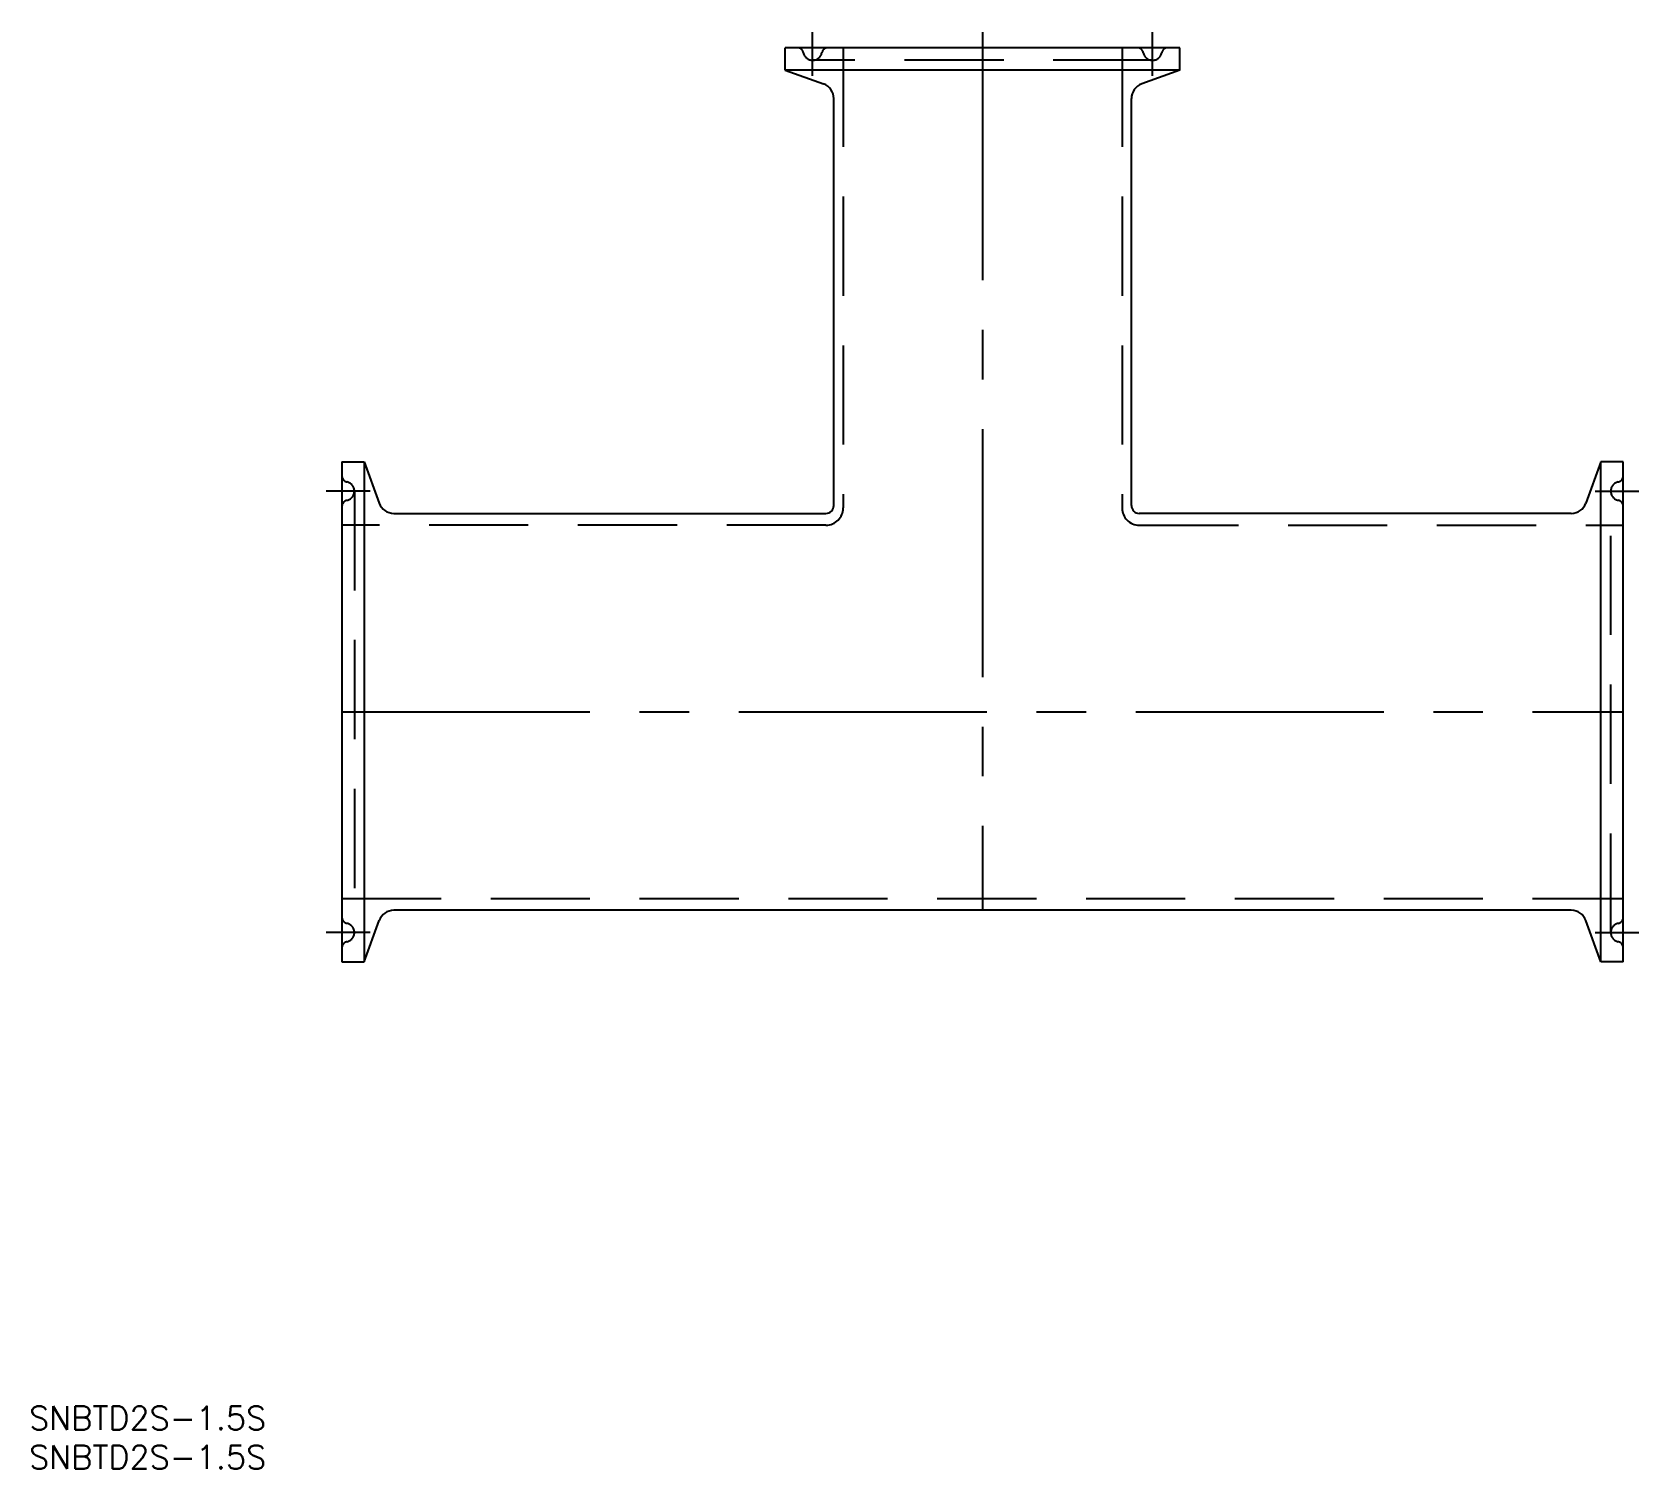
# Model space of a CAD drawing. Extents: x -122 to 84, y -97 to 87.
import ezdxf

# ---------------------------------------------------------------- set-up
doc = ezdxf.new("R2010")
doc.units = 0
doc.linetypes.add('CENTER', pattern=[50.8, 31.75, -6.35, 6.35, -6.35])
doc.linetypes.add('DASHED', pattern=[19.05, 12.7, -6.35])
doc.layers.get('0').update_dxf_attribs({"linetype": 'CONTINUOUS'})
doc.layers.add('CENTER', color=1, linetype='CENTER')
doc.styles.get("Standard").update_dxf_attribs({"font": 'txt.shx', "height": 3, "bigfont": 'bigfont.shx'})

# ---------------------------------------------------------------- blocks, each defined once
blk = doc.blocks.new('*U9')
at = {"color": 7, "linetype": 'CONTINUOUS'}
blk.add_text('SNBTD2S-1.5S', height=3, dxfattribs=at).set_placement((-122.04, -91.89))
blk = doc.blocks.new('*U10')
at = {"color": 7, "linetype": 'CONTINUOUS'}
blk.add_text('SNBTD2S-1.5S', height=3, dxfattribs=at).set_placement((-122.04, -96.89))

msp = doc.modelspace()

# ---------------------------------------------------------------- linework, layer by layer
at = {"color": 7, "linetype": 'CONTINUOUS'}
for p, q in [((25.25, 85), (-25.25, 85)), ((-25.25, 82.15), (-25.25, 85)), ((25.25, 82.15), (25.25, 85)), ((25.25, 82.15), (-25.25, 82.15)), ((-25.25, 82.15), (-20.37, 80.37)), ((25.25, 82.15), (20.37, 80.37)), ((-19.05, 26.4), (-19.05, 78.49)), ((-19.05, 64), (-19.05, 78.49)), ((19.05, 26.4), (19.05, 78.49)), ((-82, 32), (-82, -32)), ((-82, 32), (-79.15, 32)), ((-79.15, 32), (-79.15, -32)), ((-79.15, 32), (-77.23, 26.72)), ((79.15, 32), (77.23, 26.72)), ((79.15, -32), (79.15, 32)), ((82, 32), (79.15, 32)), ((82, -32), (82, 32)), ((-75.35, 25.4), (-20.05, 25.4)), ((75.35, 25.4), (20.05, 25.4)), ((-79.15, -32), (-77.23, -26.72)), ((75.35, -25.4), (-75.35, -25.4)), ((79.15, -32), (77.23, -26.72)), ((-82, -32), (-79.15, -32)), ((82, -32), (79.15, -32))]:
    msp.add_line(p, q, dxfattribs=at)
at = {"color": 3, "linetype": 'DASHED'}
for p, q in [((-17.85, 85), (-17.85, 26.1)), ((17.85, 85), (17.85, 26.1)), ((21.75, 83.4), (-21.75, 83.4)), ((-80.4, 28.25), (-80.4, -28.25)), ((80.4, -28.25), (80.4, 28.25)), ((-20.05, 23.9), (-82, 23.9)), ((20.05, 23.9), (82, 23.9)), ((-82, -23.9), (82, -23.9))]:
    msp.add_line(p, q, dxfattribs=at)
for centre, radius, start, end in [((-23.71, 84.2), 0.8, 11.537, 90), ((-21.75, 84.6), 1.2, 191.537, 348.463), ((-19.79, 84.2), 0.8, 90, 168.463), ((19.79, 84.2), 0.8, 11.537, 90), ((21.75, 84.6), 1.2, 191.537, 348.463), ((23.71, 84.2), 0.8, 90, 168.463), ((-81.2, 30.21), 0.8, 180, 258.463), ((-81.6, 28.25), 1.2, 281.537, 78.463), ((81.6, 28.25), 1.2, 101.537, 258.463), ((81.2, 30.21), 0.8, 281.537, 360), ((-81.2, 26.29), 0.8, 101.537, 180), ((81.2, 26.29), 0.8, 0, 78.463), ((-20.05, 26.1), 2.2, 270, 0), ((20.05, 26.1), 2.2, 180, 270), ((-81.2, -26.29), 0.8, 180, 258.463), ((81.2, -26.29), 0.8, 281.537, 360), ((-81.6, -28.25), 1.2, 281.537, 78.463), ((81.6, -28.25), 1.2, 101.537, 258.463), ((-81.2, -30.21), 0.8, 101.537, 180), ((81.2, -30.21), 0.8, 0, 78.463)]:
    msp.add_arc(centre, radius, start, end, dxfattribs=at)
at = {"color": 7, "linetype": 'CONTINUOUS'}
for centre, radius, start, end in [((-21.05, 78.49), 2, 0, 70), ((21.05, 78.49), 2, 110, 180), ((-75.35, 27.4), 2, 200, 270), ((-20.05, 26.4), 1, 270, 0), ((20.05, 26.4), 1, 180, 270), ((75.35, 27.4), 2, 270, 340), ((-75.35, -27.4), 2, 90, 160), ((75.35, -27.4), 2, 20, 90)]:
    msp.add_arc(centre, radius, start, end, dxfattribs=at)
at = {"layer": 'CENTER', "color": 1, "linetype": 'CENTER'}
for p, q in [((-21.75, 81.4), (-21.75, 87)), ((0, 87), (0, -25.4)), ((21.75, 81.4), (21.75, 87)), ((-78.4, 28.25), (-84, 28.25)), ((78.4, 28.25), (84, 28.25)), ((-82, 0), (82, 0)), ((-78.4, -28.25), (-84, -28.25)), ((78.4, -28.25), (84, -28.25))]:
    msp.add_line(p, q, dxfattribs=at)

# ---------------------------------------------------------------- block references
at = {"color": 7, "linetype": 'CONTINUOUS'}
for name in ['*U9', '*U10']:
    msp.add_blockref(name, (0, 0), dxfattribs=at)

doc.saveas('drawing.dxf')
